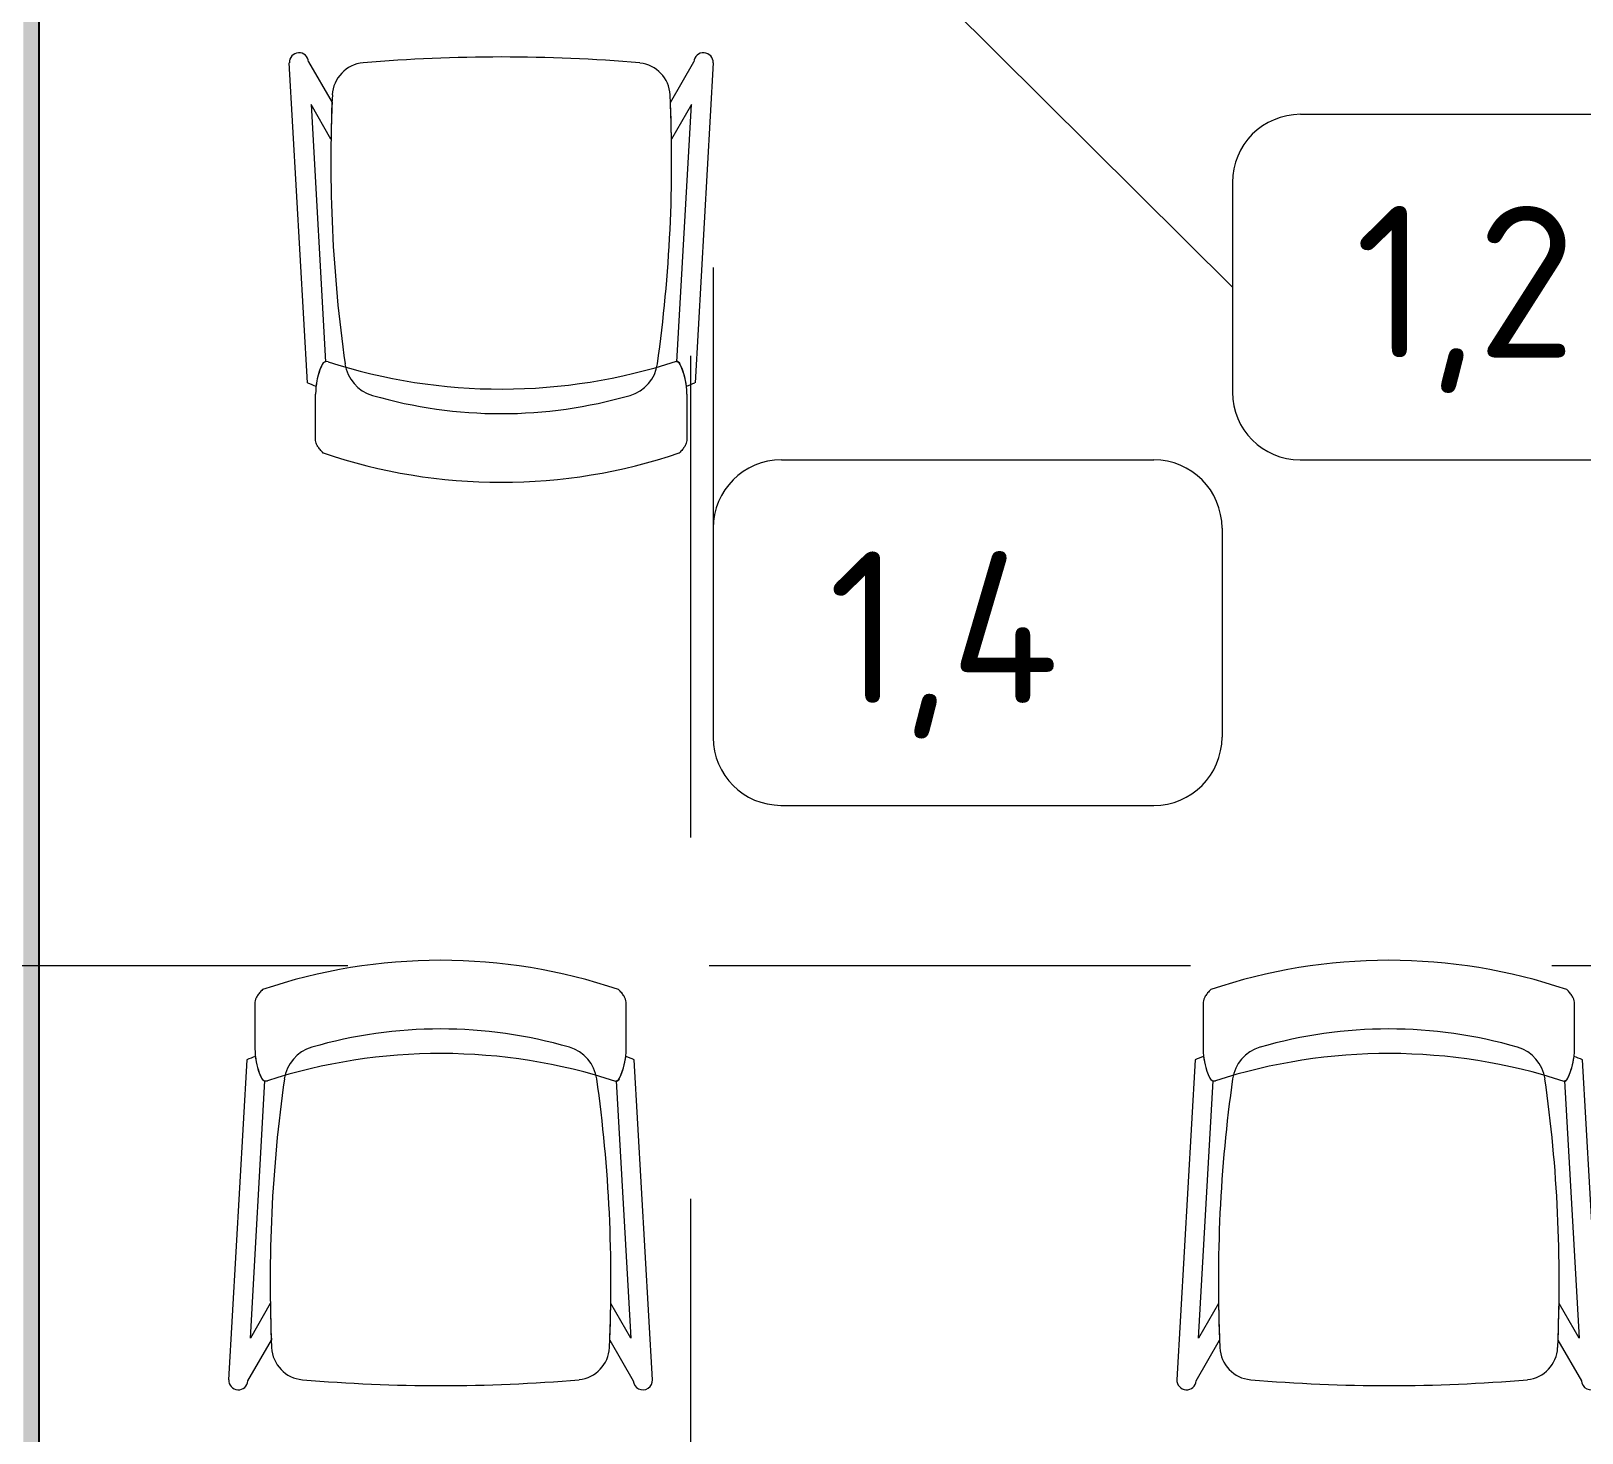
# Model space of a CAD drawing. Header units: millimetres. Extents: x -2766 to 205613, y -8553 to 29000.
# Drawn here: x 25040 to 27085, y 2984 to 4832 of the extents above; entities that cross this region are included whole.
import ezdxf

# ---------------------------------------------------------------- set-up
doc = ezdxf.new("R2010")
doc.units = ezdxf.units.MM
doc.linetypes.add('Осевая', pattern=[3175, 635, -476.25, 1587.5, -476.25])
for name, color, linetype, lineweight in [('A-WALL', 7, 'Continuous', 9), ('I-FURN-IDEN', 7, 'Continuous', 9), ('I-WALL', 7, 'Continuous', 9), ('Оси-2', 7, 'Осевая', 9)]:
    doc.layers.add(name, color=color, linetype=linetype, lineweight=lineweight)
doc.layers.add('A-WALL-FNSH-1', color=9, linetype='Continuous', lineweight=9, true_color=0x808080)
doc.layers.add('I-FURN-1', color=9, linetype='Continuous', lineweight=9, true_color=0x808080)
doc.styles.add('GOST Common', font='GOST_Common.ttf', dxfattribs={"height": 200})

# ---------------------------------------------------------------- blocks, each defined once
blk = doc.blocks.new('Chair_1 noor 78578 - 1_4-25422005-План расстановки мебели и оборудования 2 этажа в осях 1-12')
at = {"layer": 'I-FURN-1'}
for p, q in [((-130.5, 405.7), (-130.5, 344.8)), ((359.1, 344.8), (359.1, 405.7)), ((-141.2, 329.7), (-165.1, -92)), ((393.7, -92), (369.8, 329.7)), ((-136.5, -37.1), (-117.3, 302)), ((345.9, 302), (365.1, -37.1)), ((-110.2, 8.6), (-136.5, -37.1)), ((365.1, -37.1), (338.8, 8.6)), ((-139.7, -93.5), (-108.8, -39.9)), ((337.4, -39.9), (368.3, -93.5))]:
    blk.add_line(p, q, dxfattribs=at)
for centre, radius, start, end in [((114.3, -271.9), 732.8, 71.3174, 108.6833), ((114.3, -239.2), 609.6, 73.8265, 106.1735), ((114.3, -279.3), 660.4, 111.7, 112.7563), ((-37.4, 344.8), 93.1, 180, 204.9864), ((-37.4, 344.8), 93.1, 186.4785, 204.9864), ((114.3, -408), 746, 71.9445, 107.8276), ((-41.4, 297.5), 50.8, 106.1735, 171.9659), ((270, 297.5), 50.8, 8.0341, 73.8265), ((266, 344.8), 93.1, 334.477, 360), ((266, 344.8), 93.1, 335.0136, 353.5215), ((114.3, -279.3), 660.4, 67.2437, 68.3), ((-116, 308.2), 6.35, 204.9864, 258.4091), ((-116, 308.2), 6.35, 204.9864, 287.8276), ((1798.9, 37.7), 1909.3, 171.9659, 182.6261), ((-1570.3, 37.7), 1909.3, 357.3739, 8.0341), ((344.3, 307.4), 6.35, 281.4186, 334.477), ((344.6, 308.2), 6.35, 281.5909, 335.0136), ((1798.9, 37.7), 1909.3, 180.8761, 182.3307), ((-1570.3, 37.7), 1909.3, 357.6693, 359.1239), ((-64, -47.7), 44.5, 182.6261, 265.0912), ((292.6, -47.7), 44.4, 275.9396, 357.3739), ((-152.4, -92.7), 12.7, 176.75, 356.75), ((114.8, 2033.8), 2133.6, 265.0912, 274.9044), ((381, -92.7), 12.7, 183.25, 3.25)]:
    blk.add_arc(centre, radius, start, end, dxfattribs=at)
for points in [[(-120.4, 422.3), (-122, 420.8), (-124.7, 417.8), (-127.8, 413.5), (-129.8, 409.4), (-130.4, 406.9), (-130.5, 405.7)], [(359.1, 405.7), (359, 406.9), (358.4, 409.4), (356.4, 413.5), (353.3, 417.8), (350.6, 420.8), (349, 422.3)]]:
    blk.add_open_spline(points, degree=3, dxfattribs=at)
blk = doc.blocks.new('Chair_1 noor 78578 - 1_4-26230885-План расстановки мебели и оборудования 2 этажа в осях 1-12')
at = {"layer": 'I-FURN-1'}
for p, q in [((-141.2, -329.7), (-165.1, 92)), ((-139.7, 93.5), (-108.8, 39.9)), ((337.4, 39.9), (368.3, 93.5)), ((393.7, 92), (369.8, -329.7)), ((-136.5, 37.1), (-117.3, -302)), ((-110.2, -8.6), (-136.5, 37.1)), ((365.1, 37.1), (338.8, -8.6)), ((345.9, -302), (365.1, 37.1)), ((-130.5, -405.7), (-130.5, -344.8)), ((359.1, -344.8), (359.1, -405.7))]:
    blk.add_line(p, q, dxfattribs=at)
for centre, radius, start, end in [((-152.4, 92.7), 12.7, 3.25, 183.25), ((381, 92.7), 12.7, 356.75, 176.75), ((-64, 47.7), 44.5, 94.9088, 177.3739), ((114.8, -2033.8), 2133.6, 85.0956, 94.9088), ((292.6, 47.7), 44.4, 2.6261, 84.0604), ((1798.9, -37.7), 1909.3, 177.3739, 188.0341), ((-1570.3, -37.7), 1909.3, 351.9659, 2.6261), ((1798.9, -37.7), 1909.3, 177.6693, 179.1239), ((-1570.3, -37.7), 1909.3, 0.8761, 2.3307), ((-37.4, -344.8), 93.1, 155.0136, 180), ((-37.4, -344.8), 93.1, 155.0136, 173.5215), ((-116, -308.2), 6.35, 72.1724, 155.0136), ((-116, -308.2), 6.35, 101.5909, 155.0136), ((114.3, 408), 746, 252.1724, 288.0555), ((-41.4, -297.5), 50.8, 188.0341, 253.8265), ((270, -297.5), 50.8, 286.1735, 351.9659), ((344.3, -307.4), 6.35, 25.523, 78.5814), ((344.6, -308.2), 6.35, 24.9864, 78.4091), ((266, -344.8), 93.1, 0, 25.523), ((266, -344.8), 93.1, 6.4785, 24.9864), ((114.3, 279.3), 660.4, 247.2437, 248.3), ((114.3, 239.2), 609.6, 253.8265, 286.1735), ((114.3, 279.3), 660.4, 291.7, 292.7563), ((114.3, 271.9), 732.8, 251.3167, 288.6826)]:
    blk.add_arc(centre, radius, start, end, dxfattribs=at)
for points in [[(-120.4, -422.3), (-122, -420.8), (-124.7, -417.8), (-127.8, -413.5), (-129.8, -409.4), (-130.4, -406.9), (-130.5, -405.7)], [(359.1, -405.7), (359, -406.9), (358.4, -409.4), (356.4, -413.5), (353.3, -417.8), (350.6, -420.8), (349, -422.3)]]:
    blk.add_open_spline(points, degree=3, dxfattribs=at)
blk = doc.blocks.new('Марка_Мебель - В прямоуг_Balcon_Марка-25523697-План расстановки мебели и оборудования 2 этажа в осях 1-12')
at = {"layer": 'I-FURN-IDEN'}
for p, q in [((-2.455, 2.278), (2.455, 2.278)), ((-3.355, 1.378), (-3.355, -1.384)), ((3.355, 1.378), (3.355, -1.378)), ((-2.461, -2.278), (2.455, -2.278))]:
    blk.add_line(p, q, dxfattribs=at)
for centre, radius, start, end in [((-2.455, 1.378), 0.9, 90, 180), ((2.455, 1.378), 0.9, 0, 90), ((-2.461, -1.384), 0.893, 180, 270), ((2.455, -1.378), 0.9, 270, 0)]:
    blk.add_arc(centre, radius, start, end, dxfattribs=at)

msp = doc.modelspace()

# ---------------------------------------------------------------- hatches: boundary and pattern name
at = {"layer": 'I-WALL'}
h = msp.add_hatch(dxfattribs=at)
h.set_pattern_fill('FP_87', color=256, style=0, pattern_type=2)
h.set_pattern_definition([(0, (0, 0), (121.92, 30.48), [10.058, -81.382, 10.058, -81.382, -487.68]), (0, (0, 0), (121.92, 30.48), [-182.88, 10.058, -172.822, 10.058, -81.382, -213.36]), (0, (0, 0), (121.92, 30.48), [-457.2, 10.058, -50.902, 10.058, -142.342]), (120, (45.72, 15.24), (-87.356454, 90.345817), [10.058, -81.382, 10.058, -81.382, -487.68]), (120, (45.72, 15.24), (-87.356454, 90.345817), [-182.88, 10.058, -172.822, 10.058, -81.382, -213.36]), (120, (45.72, 15.24), (-87.356454, 90.345817), [-457.2, 10.058, -50.902, 10.058, -142.342]), (240, (60.96, 76.2), (-34.563546, -120.825817), [10.058, -81.382, 10.058, -81.382, -487.68]), (240, (60.96, 76.2), (-34.563546, -120.825817), [-182.88, 10.058, -172.822, 10.058, -81.382, -213.36]), (240, (60.96, 76.2), (-34.563546, -120.825817), [-457.2, 10.058, -50.902, 10.058, -142.342])])
h.paths.add_polyline_path([(25050, 100), (25050, 7080), (25030, 7080), (25030, 100)])

# ---------------------------------------------------------------- linework, layer by layer
at = {"layer": 'A-WALL'}
msp.add_line((25050, 6180), (25050, 140), dxfattribs=at)
at = {"layer": 'A-WALL-FNSH-1'}
msp.add_line((25051, 141), (25051, 6180), dxfattribs=at)
at = {"layer": 'I-FURN-IDEN'}
for p, q in [((26250, 4865.7), (26624.1, 4494.5)), ((25939.4, 4520.4), (25939.4, 4039))]:
    msp.add_line(p, q, dxfattribs=at)
at = {"layer": 'Оси-2'}
for p, q in [((25910, 593.7), (25910, 24898.1)), ((534, 3600), (35990, 3600))]:
    msp.add_line(p, q, dxfattribs=at)

# ---------------------------------------------------------------- block references
at = {"layer": 'I-FURN-1'}
for name, p in [('Chair_1 noor 78578 - 1_4-26230885-План расстановки мебели и оборудования 2 этажа в осях 1-12', (25545.7, 4698.1)), ('Chair_1 noor 78578 - 1_4-25422005-План расстановки мебели и оборудования 2 этажа в осях 1-12', (25465.7, 3146.1)), ('Chair_1 noor 78578 - 1_4-25422005-План расстановки мебели и оборудования 2 этажа в осях 1-12', (26716, 3146.1))]:
    msp.add_blockref(name, p, dxfattribs=at)
at = {"layer": 'I-FURN-IDEN', "xscale": 99.99999999999993, "yscale": 99.99999999999993, "zscale": 99.99999999999993}
for p in [(26959.5, 4494.5), (26274.9, 4039)]:
    msp.add_blockref('Марка_Мебель - В прямоуг_Balcon_Марка-25523697-План расстановки мебели и оборудования 2 этажа в осях 1-12', p, dxfattribs=at)

# ---------------------------------------------------------------- texts
at = {"layer": 'I-FURN-IDEN', "char_height": 200, "attachment_point": 1, "style": 'GOST Common'}
for s, insert, width in [('1,2', (26786, 4601.5), 384.81), ('1,4', (26091.4, 4146), 408.861)]:
    msp.add_mtext(s, dxfattribs=dict(at, insert=insert, width=width))

doc.saveas('drawing.dxf')
